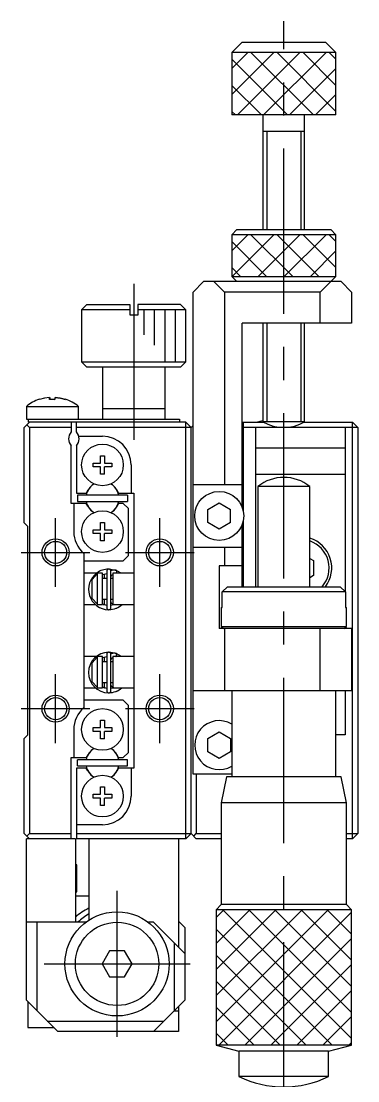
# Model space of a CAD drawing. Extents: x 0 to 376, y -8 to 233.
# Drawn here: x -0.3 to 32, y 72.6 to 174.4 of the extents above; entities that cross this region are included whole.
import ezdxf

# ---------------------------------------------------------------- set-up
doc = ezdxf.new("R2010")
doc.units = 0
doc.header["$LTSCALE"] = 0.5
doc.linetypes.add('CENTER', pattern=[50.8, 31.75, -6.35, 6.35, -6.35])
for name, color, linetype in [('MSM_CENTER', 1, 'CENTER'), ('MSM_CONTINUOUS', 7, 'CONTINUOUS'), ('MSM_NARROW', 5, 'CONTINUOUS')]:
    doc.layers.add(name, color=color, linetype=linetype)

msp = doc.modelspace()

# ---------------------------------------------------------------- linework, layer by layer
at = {"layer": 'MSM_CENTER'}
for p, q in [((24.9, 70.06), (24.9, 174.36)), ((10.5, 149.16), (10.5, 134.16)), ((3, 120.06), (3, 126.66)), ((13, 120.06), (13, 126.66)), ((-0.3, 123.36), (6.3, 123.36)), ((9.7, 123.36), (16.3, 123.36)), ((3, 105.06), (3, 111.66)), ((13, 105.06), (13, 111.66)), ((-0.3, 108.36), (6.3, 108.36)), ((9.7, 108.36), (16.3, 108.36)), ((8.9, 76.86), (8.9, 90.86)), ((1.9, 83.86), (15.9, 83.86))]:
    msp.add_line(p, q, dxfattribs=at)
at = {"layer": 'MSM_CONTINUOUS'}
for p, q in [((20.9, 172.36), (19.9, 171.36)), ((20.9, 172.36), (28.9, 172.36)), ((29.9, 171.36), (28.9, 172.36)), ((19.9, 171.36), (19.9, 165.36)), ((29.9, 171.36), (19.9, 171.36)), ((29.9, 165.36), (29.9, 171.36)), ((29.9, 165.36), (19.9, 165.36)), ((22.9, 165.36), (22.9, 154.36)), ((26.9, 154.36), (26.9, 165.36)), ((26.9, 163.76), (22.9, 163.76)), ((20.4, 154.36), (19.9, 153.86)), ((19.9, 153.86), (19.9, 149.86)), ((29.9, 153.86), (19.9, 153.86)), ((20.4, 154.36), (29.4, 154.36)), ((29.9, 153.86), (29.4, 154.36)), ((29.9, 149.86), (29.9, 153.86)), ((19.9, 149.86), (29.9, 149.86)), ((19.9, 149.86), (20.4, 149.36)), ((28.4, 148.36), (29.9, 149.86)), ((16.2, 148.36), (17.2, 149.36)), ((30.4, 149.36), (17.2, 149.36)), ((18.2, 149.36), (19.2, 148.36)), ((30.4, 149.36), (31.4, 148.36)), ((16.2, 102.06), (16.2, 148.36)), ((19.2, 148.36), (19.2, 129.86)), ((28.4, 148.36), (19.2, 148.36)), ((28.4, 145.36), (28.4, 148.36)), ((31.4, 148.36), (31.4, 145.36)), ((6, 147.16), (5.5, 146.66)), ((10.12, 146.66), (5.5, 146.66)), ((5.5, 146.66), (5.5, 141.66)), ((6, 147.16), (10.12, 147.16)), ((10.12, 147.16), (10.12, 146.66)), ((10.12, 146.66), (10.12, 146.16)), ((10.88, 147.16), (10.88, 146.66)), ((15, 147.16), (10.88, 147.16)), ((10.88, 146.66), (10.88, 146.16)), ((10.92, 146.66), (10.92, 147.16)), ((15.5, 146.66), (10.92, 146.66)), ((10.92, 146.16), (10.92, 146.66)), ((15.5, 146.66), (15, 147.16)), ((15.5, 141.66), (15.5, 146.66)), ((10.12, 146.16), (10.92, 146.16)), ((20.9, 127.68), (20.9, 145.36)), ((31.4, 145.36), (20.9, 145.36)), ((22.9, 145.36), (22.9, 135.89)), ((26.9, 135.89), (26.9, 145.36)), ((5.5, 141.66), (15.5, 141.66)), ((5.5, 141.66), (6, 141.16)), ((15, 141.16), (15.5, 141.66)), ((15, 141.16), (6, 141.16)), ((7.5, 141.16), (7.5, 136.16)), ((13.5, 136.16), (13.5, 141.16)), ((0.2, 137.38), (5.2, 137.38)), ((0.2, 137.38), (0.2, 136.16)), ((1.93, 138.18), (1.45, 138.05)), ((1.45, 138.06), (1.46, 138.05)), ((1.45, 138.05), (1.45, 138.06)), ((2.43, 138.24), (1.93, 138.18)), ((2.41, 138.05), (2.42, 138.18)), ((2.93, 138.05), (2.41, 138.05)), ((2.42, 138.18), (2.43, 138.24)), ((2.43, 138.24), (2.43, 138.05)), ((2.45, 138.24), (2.45, 138.05)), ((2.45, 138.24), (2.46, 138.18)), ((2.46, 138.18), (2.47, 138.05)), ((2.7, 138.06), (2.93, 138.05)), ((2.94, 138.18), (2.93, 138.05)), ((2.95, 138.24), (2.94, 138.18)), ((3.45, 138.18), (2.95, 138.24)), ((2.97, 138.24), (2.97, 138.24)), ((2.97, 138.24), (3.47, 138.18)), ((3.94, 138.05), (3.45, 138.18)), ((3.47, 138.18), (3.95, 138.05)), ((3.95, 138.06), (3.94, 138.05)), ((5.2, 136.16), (5.2, 137.38)), ((13.5, 137.16), (7.5, 137.16)), ((0.5, 135.86), (0, 135.36)), ((0, 126.21), (0, 135.36)), ((0.2, 136.16), (14.9, 136.16)), ((0.5, 135.36), (0.25, 135.61)), ((0.4, 135.86), (0.4, 136.16)), ((15.5, 135.86), (0.4, 135.86)), ((0.5, 135.36), (0.5, 96.36)), ((4.5, 135.36), (0.5, 135.36)), ((4.5, 135.86), (4.5, 134.92)), ((5, 134.92), (5, 135.86)), ((16, 135.36), (5, 135.36)), ((14.9, 136.16), (14.9, 135.86)), ((15.5, 95.86), (15.5, 135.86)), ((16, 135.36), (15.5, 135.86)), ((16, 135.36), (16.2, 135.56)), ((16, 96.36), (16, 135.36)), ((20.9, 135.86), (22.96, 135.86)), ((21, 135.86), (21, 127.34)), ((32, 135.36), (21, 135.36)), ((22.2, 120.06), (22.2, 135.36)), ((22.61, 135.93), (22.61, 135.93)), ((26.9, 135.89), (22.9, 135.89)), ((26.84, 135.86), (31.5, 135.86)), ((30.8, 135.36), (30.8, 119.57)), ((31.5, 95.86), (31.5, 135.86)), ((32, 135.36), (31.5, 135.86)), ((32, 135.36), (32, 96.36)), ((5.22, 134.51), (7.5, 134.51)), ((20.9, 134.46), (21, 134.46)), ((4.5, 128.06), (4.5, 133.6)), ((5, 133.6), (5, 129.06)), ((30.8, 133.36), (22.2, 133.36)), ((7.32, 132.64), (7.68, 132.64)), ((7.32, 131.94), (7.32, 132.64)), ((7.68, 132.64), (7.68, 131.94)), ((6.61, 131.94), (7.32, 131.94)), ((6.61, 131.58), (6.61, 131.94)), ((7.32, 131.58), (6.61, 131.58)), ((7.32, 130.87), (7.32, 131.58)), ((7.68, 131.94), (8.39, 131.94)), ((7.68, 130.87), (7.68, 131.58)), ((8.39, 131.58), (7.68, 131.58)), ((8.39, 131.94), (8.39, 131.58)), ((10.25, 131.76), (10.25, 129.06)), ((7.68, 130.87), (7.32, 130.87)), ((22.2, 130.86), (30.8, 130.86)), ((6.1, 129.32), (5.95, 129.06)), ((9.05, 129.06), (8.9, 129.32)), ((20.9, 129.86), (16.2, 129.86)), ((27.4, 129.68), (22.4, 129.68)), ((22.4, 129.68), (22.4, 120.06)), ((27.4, 120.06), (27.4, 129.68)), ((5, 129.06), (5.95, 129.06)), ((9.9, 128.86), (5.1, 128.86)), ((5.1, 128.86), (5.1, 128.26)), ((5.1, 128.26), (9.9, 128.26)), ((9.05, 129.06), (10.5, 129.06)), ((9.9, 128.86), (9.9, 128.26)), ((10.5, 129.06), (10.5, 102.66)), ((5.95, 128.06), (4.5, 128.06)), ((4.75, 128.06), (4.75, 125.36)), ((6.1, 127.8), (5.95, 128.06)), ((9.05, 128.06), (8.9, 127.8)), ((9.5, 128.06), (9.05, 128.06)), ((10, 127.56), (9.5, 128.06)), ((10, 123.06), (10, 127.56)), ((17.6, 127.49), (18.7, 128.13)), ((17.6, 126.22), (17.6, 127.49)), ((18.7, 128.13), (19.8, 127.49)), ((19.8, 126.22), (19.8, 127.49)), ((0, 126.21), (0.35, 125.86)), ((7.32, 126.24), (7.68, 126.24)), ((7.32, 125.54), (7.32, 126.24)), ((7.68, 126.24), (7.68, 125.54)), ((18.7, 125.59), (17.6, 126.22)), ((19.8, 126.22), (18.7, 125.59)), ((21, 126.38), (21, 120.06)), ((0.35, 105.86), (0.35, 125.86)), ((6.61, 125.54), (7.32, 125.54)), ((6.61, 125.18), (6.61, 125.54)), ((7.32, 125.18), (6.61, 125.18)), ((7.32, 124.47), (7.32, 125.18)), ((7.68, 125.54), (8.39, 125.54)), ((7.68, 124.47), (7.68, 125.18)), ((8.39, 125.18), (7.68, 125.18)), ((8.39, 125.54), (8.39, 125.18)), ((20.9, 120.06), (20.9, 126.03)), ((7.68, 124.47), (7.32, 124.47)), ((5.7, 123.28), (5.7, 108.44)), ((16.2, 123.86), (20.9, 123.86)), ((19.2, 123.86), (19.2, 122.06)), ((5.7, 122.56), (9.5, 122.56)), ((9.5, 122.56), (10, 123.06)), ((27.4, 122.78), (27.75, 122.58)), ((27.75, 122.58), (27.75, 121.14)), ((6.92, 121.36), (5.7, 121.36)), ((6.5, 120.77), (7, 121.3)), ((7, 121.36), (7, 118.36)), ((7.5, 121.36), (7, 121.36)), ((7.5, 118.36), (7.5, 121.36)), ((7.5, 121.24), (7.91, 121.35)), ((7.7, 120.86), (7.7, 121.31)), ((7.91, 121.56), (7.91, 118.06)), ((8.88, 121.6), (8.13, 121.76)), ((8.34, 121.61), (8.3, 121.59)), ((8.31, 118.06), (8.31, 121.56)), ((8.32, 121.06), (8.33, 121.07)), ((8.32, 121.05), (8.32, 121.06)), ((8.33, 121.09), (8.34, 121.1)), ((8.33, 121.07), (8.33, 121.09)), ((8.37, 121.62), (8.34, 121.61)), ((8.34, 121.1), (8.35, 121.11)), ((8.35, 121.11), (8.36, 121.13)), ((8.36, 121.14), (8.37, 121.15)), ((8.36, 121.13), (8.36, 121.14)), ((8.4, 121.63), (8.37, 121.62)), ((8.37, 121.15), (8.38, 121.16)), ((8.38, 121.16), (8.39, 121.17)), ((8.39, 121.17), (8.4, 121.18)), ((8.43, 121.64), (8.4, 121.63)), ((8.4, 121.18), (8.41, 121.19)), ((8.41, 121.19), (8.43, 121.2)), ((8.47, 121.65), (8.43, 121.64)), ((8.43, 121.2), (8.44, 121.21)), ((8.44, 121.21), (8.45, 121.22)), ((8.45, 121.22), (8.46, 121.23)), ((8.46, 121.23), (8.48, 121.23)), ((8.5, 121.65), (8.47, 121.65)), ((8.48, 121.23), (8.49, 121.24)), ((8.49, 121.24), (8.5, 121.24)), ((8.53, 121.66), (8.5, 121.65)), ((8.5, 121.36), (8.5, 118.36)), ((10.5, 121.36), (8.5, 121.36)), ((8.57, 121.66), (8.53, 121.66)), ((8.6, 121.66), (8.57, 121.66)), ((8.64, 121.66), (8.6, 121.66)), ((8.67, 121.66), (8.64, 121.66)), ((8.71, 121.65), (8.67, 121.66)), ((8.74, 121.65), (8.71, 121.65)), ((8.77, 121.64), (8.74, 121.65)), ((8.81, 121.63), (8.77, 121.64)), ((8.81, 121.39), (8.8, 121.37)), ((8.8, 121.37), (8.8, 121.36)), ((8.84, 121.62), (8.81, 121.63)), ((8.88, 121.6), (8.81, 121.36)), ((8.82, 121.42), (8.81, 121.4)), ((8.81, 121.4), (8.81, 121.39)), ((8.83, 121.43), (8.82, 121.42)), ((8.84, 121.46), (8.83, 121.44)), ((8.83, 121.44), (8.83, 121.43)), ((8.87, 121.61), (8.84, 121.62)), ((8.85, 121.49), (8.84, 121.47)), ((8.84, 121.47), (8.84, 121.46)), ((8.86, 121.51), (8.85, 121.5)), ((8.85, 121.5), (8.85, 121.49)), ((8.87, 121.55), (8.86, 121.54)), ((8.86, 121.54), (8.86, 121.53)), ((8.86, 121.53), (8.86, 121.51)), ((8.87, 121.61), (8.87, 121.61)), ((8.87, 121.61), (8.87, 121.6)), ((8.87, 121.6), (8.87, 121.6)), ((8.87, 121.6), (8.87, 121.6)), ((8.87, 121.6), (8.87, 121.59)), ((9.29, 121.36), (8.87, 121.6)), ((8.87, 121.59), (8.87, 121.58)), ((8.87, 121.58), (8.87, 121.58)), ((8.87, 121.58), (8.87, 121.57)), ((8.87, 121.57), (8.87, 121.56)), ((8.87, 121.56), (8.87, 121.55)), ((18.7, 122.06), (18.7, 116.06)), ((20.9, 122.06), (18.7, 122.06)), ((27.75, 121.14), (27.4, 120.93)), ((6.5, 118.94), (6.5, 120.77)), ((7.91, 120.86), (7.5, 120.86)), ((8.31, 121.02), (8.32, 121.03)), ((8.31, 121), (8.31, 121.02)), ((8.31, 120.99), (8.31, 121)), ((8.31, 120.97), (8.31, 120.99)), ((8.31, 120.96), (8.31, 120.97)), ((8.5, 120.86), (8.31, 120.86)), ((8.32, 121.03), (8.32, 121.05)), ((18.98, 119.56), (19.49, 120.06)), ((19.49, 120.06), (30.31, 120.06)), ((30.31, 120.06), (30.82, 119.56)), ((18.98, 118.06), (18.98, 119.56)), ((30.82, 119.56), (18.98, 119.56)), ((30.82, 119.56), (30.82, 118.06)), ((5.7, 118.36), (6.81, 118.36)), ((7, 118.41), (6.5, 118.94)), ((7, 118.36), (7.5, 118.36)), ((7.5, 118.86), (7.91, 118.86)), ((7.91, 118.27), (7.5, 118.38)), ((7.57, 118.36), (7.57, 118.36)), ((7.57, 118.36), (7.7, 118.36)), ((7.7, 118.36), (7.7, 118.86)), ((8.31, 118.86), (8.5, 118.86)), ((8.31, 118.64), (8.31, 118.66)), ((8.31, 118.66), (8.31, 118.66)), ((8.31, 118.63), (8.31, 118.64)), ((8.31, 118.61), (8.31, 118.63)), ((8.31, 118.6), (8.31, 118.61)), ((8.32, 118.58), (8.31, 118.6)), ((8.53, 118.32), (8.31, 118.27)), ((8.32, 118.57), (8.32, 118.58)), ((8.33, 118.56), (8.32, 118.57)), ((8.33, 118.54), (8.33, 118.56)), ((8.34, 118.53), (8.33, 118.54)), ((8.34, 118.52), (8.34, 118.53)), ((8.35, 118.5), (8.34, 118.52)), ((8.36, 118.49), (8.35, 118.5)), ((8.37, 118.48), (8.36, 118.49)), ((8.38, 118.47), (8.37, 118.48)), ((8.39, 118.46), (8.38, 118.47)), ((8.4, 118.45), (8.39, 118.46)), ((8.41, 118.43), (8.4, 118.45)), ((8.42, 118.43), (8.41, 118.43)), ((8.43, 118.42), (8.42, 118.43)), ((8.44, 118.41), (8.43, 118.42)), ((8.46, 118.4), (8.44, 118.41)), ((8.47, 118.39), (8.46, 118.4)), ((8.48, 118.39), (8.47, 118.39)), ((8.5, 118.38), (8.48, 118.39)), ((8.5, 118.38), (8.5, 118.38)), ((8.5, 118.36), (10.5, 118.36)), ((8.65, 118.36), (8.53, 118.32)), ((8.82, 118), (8.87, 118.02)), ((8.87, 118.02), (8.91, 118.04)), ((8.87, 118.02), (8.87, 118.02)), ((8.87, 118.02), (8.87, 118.02)), ((8.87, 118.02), (8.87, 118.02)), ((8.87, 118.02), (8.87, 118.02)), ((18.9, 118.06), (18.98, 118.06)), ((18.9, 118.06), (18.9, 116.26)), ((30.82, 118.06), (30.9, 118.06)), ((30.9, 116.26), (30.9, 118.06)), ((8.81, 117.99), (8.81, 118)), ((8.81, 118), (8.82, 118)), ((8.81, 117.99), (8.81, 117.99)), ((8.82, 118), (8.82, 118)), ((8.82, 118), (8.82, 118)), ((31.4, 116.06), (18.7, 116.06)), ((18.9, 116.26), (30.9, 116.26)), ((18.9, 116.26), (19.1, 116.06)), ((19.2, 116.06), (19.2, 110.06)), ((28.4, 110.06), (28.4, 116.06)), ((30.7, 116.06), (30.9, 116.26)), ((30.8, 116.16), (30.8, 116.06)), ((31.4, 116.06), (31.4, 110.06)), ((6.89, 113.36), (5.7, 113.36)), ((6.5, 112.77), (7, 113.3)), ((6.89, 113.36), (6.89, 113.36)), ((7, 113.36), (7, 110.36)), ((7.5, 113.36), (7, 113.36)), ((7.5, 113.26), (7.91, 113.37)), ((7.5, 110.36), (7.5, 113.36)), ((7.7, 112.86), (7.7, 113.33)), ((7.91, 113.58), (7.91, 110.08)), ((8.82, 113.65), (8.13, 113.78)), ((8.34, 113.63), (8.3, 113.62)), ((8.31, 110.08), (8.31, 113.58)), ((8.31, 113.04), (8.32, 113.06)), ((8.31, 113.03), (8.31, 113.04)), ((8.31, 113.01), (8.31, 113.03)), ((8.31, 113), (8.31, 113.01)), ((8.31, 112.98), (8.31, 113)), ((8.32, 113.08), (8.33, 113.1)), ((8.32, 113.07), (8.32, 113.08)), ((8.32, 113.06), (8.32, 113.07)), ((8.33, 113.11), (8.34, 113.12)), ((8.33, 113.1), (8.33, 113.11)), ((8.37, 113.64), (8.34, 113.63)), ((8.34, 113.12), (8.35, 113.14)), ((8.35, 113.14), (8.36, 113.15)), ((8.36, 113.16), (8.37, 113.17)), ((8.36, 113.15), (8.36, 113.16)), ((8.4, 113.65), (8.37, 113.64)), ((8.37, 113.17), (8.38, 113.19)), ((8.38, 113.19), (8.39, 113.2)), ((8.39, 113.2), (8.4, 113.21)), ((8.43, 113.66), (8.4, 113.65)), ((8.4, 113.21), (8.41, 113.22)), ((8.41, 113.22), (8.43, 113.23)), ((8.47, 113.67), (8.43, 113.66)), ((8.43, 113.23), (8.44, 113.23)), ((8.44, 113.23), (8.45, 113.24)), ((8.45, 113.24), (8.46, 113.25)), ((8.46, 113.25), (8.48, 113.26)), ((8.5, 113.68), (8.47, 113.67)), ((8.48, 113.26), (8.49, 113.26)), ((8.49, 113.26), (8.5, 113.27)), ((8.53, 113.68), (8.5, 113.68)), ((8.5, 113.36), (8.5, 110.36)), ((10.5, 113.36), (8.5, 113.36)), ((8.57, 113.68), (8.53, 113.68)), ((8.6, 113.68), (8.57, 113.68)), ((8.64, 113.68), (8.6, 113.68)), ((8.67, 113.68), (8.64, 113.68)), ((8.71, 113.68), (8.67, 113.68)), ((8.74, 113.67), (8.71, 113.68)), ((8.77, 113.66), (8.74, 113.67)), ((8.81, 113.65), (8.77, 113.66)), ((8.78, 113.36), (8.79, 113.37)), ((8.81, 113.39), (8.79, 113.36)), ((8.79, 113.37), (8.8, 113.38)), ((8.8, 113.4), (8.81, 113.41)), ((8.8, 113.38), (8.8, 113.4)), ((8.84, 113.64), (8.81, 113.65)), ((8.88, 113.62), (8.81, 113.39)), ((8.81, 113.42), (8.82, 113.44)), ((8.81, 113.41), (8.81, 113.42)), ((8.82, 113.44), (8.83, 113.45)), ((8.83, 113.46), (8.84, 113.48)), ((8.83, 113.45), (8.83, 113.46)), ((8.87, 113.63), (8.84, 113.64)), ((8.84, 113.49), (8.85, 113.51)), ((8.84, 113.48), (8.84, 113.49)), ((8.85, 113.52), (8.86, 113.53)), ((8.85, 113.51), (8.85, 113.52)), ((8.86, 113.55), (8.87, 113.56)), ((8.86, 113.54), (8.86, 113.55)), ((8.86, 113.53), (8.86, 113.54)), ((8.87, 113.63), (8.87, 113.63)), ((8.88, 113.62), (8.87, 113.63)), ((8.87, 113.62), (8.87, 113.63)), ((8.87, 113.63), (8.87, 113.63)), ((9.32, 113.36), (8.87, 113.63)), ((8.87, 113.61), (8.87, 113.62)), ((8.87, 113.62), (8.87, 113.62)), ((8.87, 113.6), (8.87, 113.61)), ((8.87, 113.61), (8.87, 113.61)), ((8.87, 113.59), (8.87, 113.6)), ((8.87, 113.58), (8.87, 113.59)), ((8.87, 113.57), (8.87, 113.58)), ((8.87, 113.56), (8.87, 113.57)), ((6.5, 110.94), (6.5, 112.77)), ((7.91, 112.86), (7.5, 112.86)), ((8.5, 112.86), (8.31, 112.86)), ((7, 110.41), (6.5, 110.94)), ((5.7, 110.36), (6.84, 110.36)), ((7, 110.36), (7.5, 110.36)), ((7.5, 110.86), (7.91, 110.86)), ((7.91, 110.3), (7.5, 110.41)), ((7.63, 110.36), (7.63, 110.36)), ((7.63, 110.36), (7.7, 110.36)), ((7.7, 110.36), (7.7, 110.86)), ((8.31, 110.86), (8.5, 110.86)), ((8.31, 110.68), (8.31, 110.69)), ((8.31, 110.67), (8.31, 110.68)), ((8.31, 110.65), (8.31, 110.67)), ((8.31, 110.64), (8.31, 110.65)), ((8.31, 110.62), (8.31, 110.64)), ((8.32, 110.61), (8.31, 110.62)), ((8.5, 110.33), (8.31, 110.3)), ((8.32, 110.59), (8.32, 110.61)), ((8.33, 110.58), (8.32, 110.59)), ((8.33, 110.57), (8.33, 110.58)), ((8.34, 110.55), (8.33, 110.57)), ((8.34, 110.54), (8.34, 110.55)), ((8.35, 110.53), (8.34, 110.54)), ((8.36, 110.51), (8.35, 110.53)), ((8.37, 110.5), (8.36, 110.51)), ((8.38, 110.49), (8.37, 110.5)), ((8.39, 110.48), (8.38, 110.49)), ((8.4, 110.47), (8.39, 110.48)), ((8.41, 110.46), (8.4, 110.47)), ((8.42, 110.45), (8.41, 110.46)), ((8.43, 110.44), (8.42, 110.45)), ((8.44, 110.43), (8.43, 110.44)), ((8.46, 110.42), (8.44, 110.43)), ((8.47, 110.42), (8.46, 110.42)), ((8.48, 110.41), (8.47, 110.42)), ((8.5, 110.4), (8.48, 110.41)), ((8.5, 110.4), (8.5, 110.4)), ((8.5, 110.36), (10.5, 110.36)), ((8.58, 110.36), (8.5, 110.33)), ((8.81, 110.02), (8.87, 110.04)), ((8.87, 110.04), (8.91, 110.06)), ((8.87, 110.04), (8.88, 110.05)), ((31.4, 110.06), (16.2, 110.06)), ((19.9, 110.06), (19.9, 101.81)), ((29.9, 101.81), (29.9, 110.06)), ((30.8, 110.06), (30.8, 105.86)), ((9.5, 109.16), (5.7, 109.16)), ((10, 108.66), (9.5, 109.16)), ((10, 104.16), (10, 108.66)), ((7.32, 107.24), (7.68, 107.24)), ((7.32, 106.54), (7.32, 107.24)), ((7.68, 107.24), (7.68, 106.54)), ((0.35, 105.86), (0, 105.51)), ((4.75, 106.36), (4.75, 103.66)), ((6.61, 106.54), (7.32, 106.54)), ((6.61, 106.18), (6.61, 106.54)), ((7.32, 106.18), (6.61, 106.18)), ((7.32, 105.47), (7.32, 106.18)), ((7.68, 106.54), (8.39, 106.54)), ((8.39, 106.18), (7.68, 106.18)), ((7.68, 105.47), (7.68, 106.18)), ((8.39, 106.54), (8.39, 106.18)), ((17.6, 105.49), (18.7, 106.13)), ((18.7, 106.13), (19.8, 105.49)), ((30.8, 105.86), (29.9, 105.86)), ((0, 96.36), (0, 105.51)), ((7.68, 105.47), (7.32, 105.47)), ((17.6, 104.22), (17.6, 105.49)), ((19.8, 105.49), (19.8, 104.22)), ((6.1, 103.92), (5.95, 103.66)), ((9.05, 103.66), (8.9, 103.92)), ((9.5, 103.66), (10, 104.16)), ((18.7, 103.59), (17.6, 104.22)), ((19.8, 104.22), (18.7, 103.59)), ((4.5, 95.86), (4.5, 103.66)), ((4.5, 103.66), (5.95, 103.66)), ((9.9, 103.46), (5.1, 103.46)), ((5.1, 102.86), (5.1, 103.46)), ((5.1, 102.86), (9.9, 102.86)), ((9.05, 103.66), (9.5, 103.66)), ((9.9, 102.86), (9.9, 103.46)), ((5, 102.66), (5, 95.86)), ((5.95, 102.66), (5, 102.66)), ((6.1, 102.4), (5.95, 102.66)), ((9.05, 102.66), (8.9, 102.4)), ((10.5, 102.66), (9.05, 102.66)), ((10.25, 102.66), (10.25, 99.96)), ((19.9, 102.06), (16.2, 102.06)), ((16.5, 102.06), (16.5, 96.36)), ((19.4, 101.81), (18.9, 99.31)), ((30.4, 101.81), (19.4, 101.81)), ((30.9, 99.31), (30.4, 101.81)), ((7.32, 100.84), (7.68, 100.84)), ((7.32, 100.14), (7.32, 100.84)), ((7.68, 100.84), (7.68, 100.14)), ((6.61, 100.14), (7.32, 100.14)), ((6.61, 99.78), (6.61, 100.14)), ((7.32, 99.78), (6.61, 99.78)), ((7.32, 99.07), (7.32, 99.78)), ((7.68, 100.14), (8.39, 100.14)), ((7.68, 99.07), (7.68, 99.78)), ((8.39, 99.78), (7.68, 99.78)), ((8.39, 100.14), (8.39, 99.78)), ((7.68, 99.07), (7.32, 99.07)), ((30.9, 99.31), (18.9, 99.31)), ((18.9, 99.31), (18.9, 89.56)), ((30.9, 89.56), (30.9, 99.31)), ((7.5, 97.21), (5, 97.21)), ((0.5, 95.86), (0, 96.36)), ((0.2, 80.36), (0.2, 95.86)), ((4.9, 95.86), (0.2, 95.86)), ((0.25, 96.11), (0.5, 96.36)), ((0.5, 96.36), (4.5, 96.36)), ((4.9, 95.86), (4.9, 87.86)), ((5, 96.36), (16, 96.36)), ((15.5, 95.86), (5, 95.86)), ((6.2, 95.86), (6.2, 88.07)), ((14.8, 95.86), (14.8, 85.46)), ((16, 96.36), (15.5, 95.86)), ((16.5, 95.86), (16, 96.36)), ((16.25, 96.11), (16.5, 96.36)), ((16.5, 96.36), (18.9, 96.36)), ((18.9, 95.86), (16.5, 95.86)), ((30.9, 96.36), (32, 96.36)), ((31.5, 95.86), (30.9, 95.86)), ((31.5, 95.86), (32, 96.36)), ((5.05, 93.36), (4.9, 93.36)), ((5.05, 90.76), (5.05, 93.36)), ((4.9, 90.76), (5.05, 90.76)), ((6.2, 90.36), (4.9, 90.36)), ((18.9, 89.56), (18.4, 89.06)), ((30.9, 89.56), (18.9, 89.56)), ((31.4, 89.06), (30.9, 89.56)), ((18.4, 89.06), (18.4, 76.06)), ((31.4, 89.06), (18.4, 89.06)), ((31.4, 76.06), (31.4, 89.06)), ((5.9, 87.86), (0.2, 87.86)), ((1.2, 87.86), (1.2, 79.36)), ((12.4, 87.86), (11.9, 87.86)), ((15.4, 84.86), (12.4, 87.86)), ((15.4, 87.36), (14.8, 87.96)), ((15.4, 87.36), (15.4, 80.36)), ((14.4, 79.36), (14.4, 85.86)), ((8.18, 85.11), (7.46, 83.86)), ((9.62, 85.11), (8.18, 85.11)), ((10.34, 83.86), (9.62, 85.11)), ((7.46, 83.86), (8.18, 82.61)), ((9.62, 82.61), (10.34, 83.86)), ((8.18, 82.61), (9.62, 82.61)), ((0.2, 80.36), (3.2, 77.36)), ((0.35, 80.21), (0.35, 77.76)), ((12.4, 77.36), (15.4, 80.36)), ((14.4, 79.36), (14.8, 79.36)), ((14.8, 79.76), (14.8, 77.36)), ((2.2, 78.36), (13.4, 78.36)), ((0.35, 77.76), (2.8, 77.76)), ((14.8, 77.36), (3.2, 77.36)), ((31.4, 76.06), (18.4, 76.06)), ((18.4, 76.06), (20.6, 75.47)), ((29.2, 75.47), (20.6, 75.47)), ((20.6, 75.47), (20.6, 73.06)), ((29.2, 75.47), (31.4, 76.06)), ((29.2, 73.06), (29.2, 75.47)), ((29.2, 73.06), (20.6, 73.06))]:
    msp.add_line(p, q, dxfattribs=at)
for centre, radius in [((7.5, 131.76), 2), ((18.7, 126.86), 2.35), ((7.5, 125.36), 2), ((3, 123.36), 1.06), ((13, 123.36), 1.06), ((3, 108.36), 1.06), ((13, 108.36), 1.06), ((7.5, 106.36), 2), ((7.5, 99.96), 2), ((8.9, 83.86), 5), ((8.9, 83.86), 4)]:
    msp.add_circle(centre, radius, dxfattribs=at)
for centre, radius, start, end in [((2.7, 134.26), 4, 108.2444, 128.6822), ((2.7, 134.26), 4, 51.3178, 71.7556), ((23.5, 132.86), 3.2, 106.1225, 110.3641), ((23.5, 132.86), 3.19, 100.8243, 106.1067), ((24.9, 139.36), 4, 240, 300), ((5.25, 134.26), 1, 138.5904, 221.4096), ((4.25, 134.26), 1, 318.5904, 41.4096), ((7.5, 131.76), 2.75, 0, 90), ((24.9, 126.56), 4, 51.3178, 128.6822), ((7.5, 128.56), 1.59, 120.4332, 169.1069), ((7.61, 128.44), 1.75, 121.8815, 150), ((7.5, 128.56), 1.59, 10.8931, 59.5668), ((7.39, 128.44), 1.75, 30, 58.1185), ((7.5, 128.56), 1.59, 190.893, 239.5667), ((7.5, 128.56), 1.59, 300.4333, 349.107), ((7.61, 128.67), 1.75, 210, 238.1185), ((7.39, 128.67), 1.75, 301.8815, 330), ((7.5, 125.36), 2.75, 180, 229.1148), ((26.5, 121.86), 3, 323.1301, 72.5425), ((26.5, 121.86), 2.75, 319.1148, 70.8968), ((8.11, 119.81), 1.95, 125.774, 269.1525), ((8.11, 119.8), 1.96, 90.8617, 125.6846), ((8.11, 121.56), 0.2, 0, 180), ((8.11, 118.06), 0.2, 180, 0), ((8.1, 119.82), 1.95, 270.8082, 311.7378), ((8.11, 111.83), 1.95, 90.7947, 269.1599), ((8.11, 113.58), 0.2, 0, 180), ((8.11, 110.08), 0.2, 180, 0), ((8.1, 111.84), 1.95, 270.8104, 310.6679), ((7.5, 106.36), 2.75, 130.8852, 180), ((18.7, 104.86), 2.35, 59.2936, 300.7064), ((7.5, 103.16), 1.59, 120.4333, 169.107), ((7.61, 103.04), 1.75, 121.8815, 150), ((7.5, 103.16), 1.59, 10.893, 59.5668), ((7.39, 103.04), 1.75, 30, 58.1185), ((7.5, 103.16), 1.59, 190.8931, 239.5668), ((7.5, 103.16), 1.59, 300.4332, 349.1069), ((7.61, 103.27), 1.75, 210, 238.1185), ((7.39, 103.27), 1.75, 301.8815, 330), ((7.5, 99.96), 2.75, 270, 0), ((8.9, 83.86), 6, 116.7437, 131.8103), ((8.9, 83.86), 5.5, 119.4004, 133.3418), ((24.9, 81.8), 9.75, 243.8162, 296.1838)]:
    msp.add_arc(centre, radius, start, end, dxfattribs=at)
at = {"layer": 'MSM_NARROW'}
for p, q in [((23.95, 171.36), (19.9, 167.31)), ((21.45, 171.36), (19.9, 169.81)), ((26.45, 171.36), (20.45, 165.36)), ((21.75, 171.36), (27.75, 165.36)), ((28.95, 171.36), (22.95, 165.36)), ((24.25, 171.36), (29.9, 165.7)), ((26.75, 171.36), (29.9, 168.2)), ((29.25, 171.36), (29.9, 170.7)), ((19.9, 170.7), (25.25, 165.36)), ((29.9, 169.81), (25.45, 165.36)), ((19.9, 168.2), (22.75, 165.36)), ((29.9, 167.31), (27.95, 165.36)), ((19.9, 165.7), (20.25, 165.36)), ((23.28, 163.76), (23.28, 154.36)), ((26.52, 163.76), (26.52, 154.36)), ((21.45, 153.86), (19.9, 152.31)), ((23.95, 153.86), (19.95, 149.86)), ((21.75, 153.86), (25.75, 149.86)), ((26.45, 153.86), (22.45, 149.86)), ((24.25, 153.86), (28.25, 149.86)), ((28.95, 153.86), (24.95, 149.86)), ((26.75, 153.86), (29.9, 150.7)), ((29.25, 153.86), (29.9, 153.2)), ((19.9, 153.2), (23.25, 149.86)), ((29.9, 152.31), (27.45, 149.86)), ((19.9, 150.7), (20.75, 149.86)), ((11.5, 144.26), (11.5, 146.66)), ((12.5, 143.26), (12.5, 146.66)), ((13.5, 141.66), (13.5, 146.66)), ((14.5, 141.66), (14.5, 146.66)), ((23.28, 145.36), (23.28, 135.89)), ((26.52, 145.36), (26.52, 135.89)), ((26.65, 89.06), (18.4, 80.81)), ((24.15, 89.06), (18.4, 83.31)), ((29.15, 89.06), (18.4, 78.31)), ((21.65, 89.06), (18.4, 85.81)), ((19.15, 89.06), (18.4, 88.31)), ((31.4, 88.81), (18.65, 76.06)), ((19.05, 89.06), (31.4, 76.7)), ((21.55, 89.06), (31.4, 79.2)), ((24.05, 89.06), (31.4, 81.7)), ((26.55, 89.06), (31.4, 84.2)), ((29.05, 89.06), (31.4, 86.7)), ((18.4, 87.2), (29.55, 76.06)), ((31.4, 86.31), (21.15, 76.06)), ((18.4, 84.7), (27.05, 76.06)), ((31.4, 83.81), (23.65, 76.06)), ((18.4, 82.2), (24.55, 76.06)), ((31.4, 81.31), (26.15, 76.06)), ((18.4, 79.7), (22.05, 76.06)), ((31.4, 78.81), (28.65, 76.06)), ((18.4, 77.2), (19.55, 76.06)), ((31.4, 76.31), (31.15, 76.06))]:
    msp.add_line(p, q, dxfattribs=at)
for centre in [(3, 123.36), (13, 123.36), (3, 108.36), (13, 108.36)]:
    msp.add_circle(centre, 1.3, dxfattribs=at)

doc.saveas('drawing.dxf')
